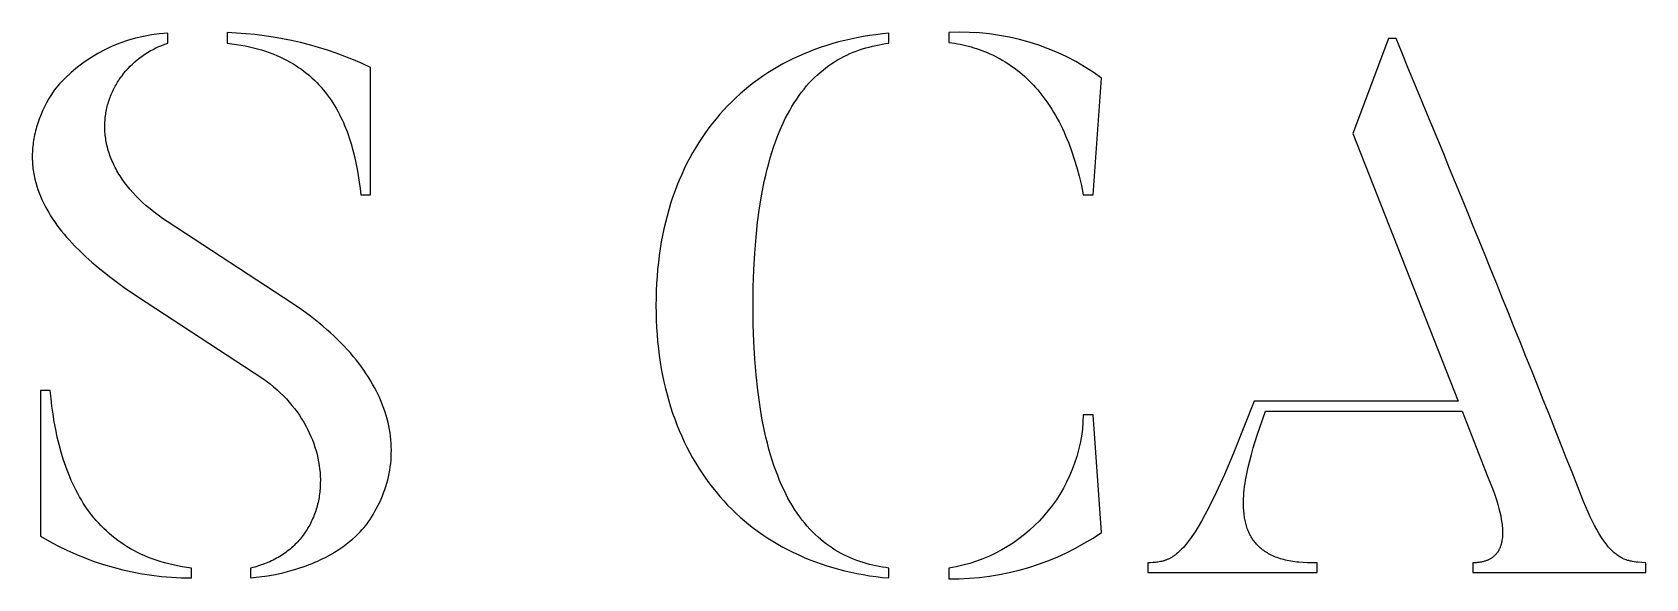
# Model space of a CAD drawing. Header units: millimetres. Extents: x 3735 to 5333, y 3252 to 4770.
# Drawn here: x 5144.54 to 5189.84, y 3468.67 to 3484.02 of the extents above; entities that cross this region are included whole.
import ezdxf

# ---------------------------------------------------------------- set-up
doc = ezdxf.new("R2010")
doc.units = ezdxf.units.MM
doc.layers.add('MASHARAB', color=6, linetype='Continuous', true_color=0xff00ff)

msp = doc.modelspace()

# ---------------------------------------------------------------- linework, layer by layer
at = {"layer": 'MASHARAB'}
for points in [[(5151.847, 3476.409), (5148.331, 3478.71), (5148.203, 3478.796), (5148.08, 3478.884), (5147.963, 3478.972), (5147.851, 3479.061), (5147.744, 3479.152), (5147.643, 3479.243), (5147.546, 3479.334), (5147.455, 3479.427), (5147.368, 3479.52), (5147.287, 3479.613), (5147.21, 3479.707), (5147.138, 3479.801), (5147.071, 3479.896), (5147.039, 3479.943), (5147.008, 3479.991), (5146.978, 3480.038), (5146.95, 3480.086), (5146.923, 3480.134), (5146.896, 3480.181), (5146.871, 3480.229), (5146.847, 3480.277), (5146.824, 3480.324), (5146.802, 3480.372), (5146.782, 3480.42), (5146.762, 3480.468), (5146.743, 3480.515), (5146.726, 3480.563), (5146.709, 3480.611), (5146.694, 3480.658), (5146.68, 3480.706), (5146.666, 3480.753), (5146.654, 3480.8), (5146.642, 3480.848), (5146.632, 3480.895), (5146.623, 3480.942), (5146.614, 3480.989), (5146.607, 3481.036), (5146.6, 3481.083), (5146.595, 3481.129), (5146.59, 3481.176), (5146.586, 3481.222), (5146.584, 3481.269), (5146.582, 3481.315), (5146.581, 3481.361), (5146.581, 3481.406), (5146.582, 3481.452), (5146.584, 3481.497), (5146.587, 3481.542), (5146.59, 3481.587), (5146.595, 3481.632), (5146.6, 3481.677), (5146.606, 3481.721), (5146.613, 3481.765), (5146.621, 3481.809), (5146.63, 3481.853), (5146.639, 3481.896), (5146.649, 3481.939), (5146.661, 3481.982), (5146.672, 3482.024), (5146.685, 3482.067), (5146.699, 3482.109), (5146.713, 3482.15), (5146.728, 3482.192), (5146.744, 3482.233), (5146.76, 3482.273), (5146.777, 3482.314), (5146.795, 3482.354), (5146.814, 3482.393), (5146.833, 3482.433), (5146.853, 3482.471), (5146.874, 3482.51), (5146.896, 3482.548), (5146.918, 3482.586), (5146.94, 3482.623), (5146.964, 3482.66), (5146.988, 3482.697), (5147.013, 3482.733), (5147.038, 3482.769), (5147.064, 3482.804), (5147.118, 3482.873), (5147.175, 3482.941), (5147.233, 3483.006), (5147.294, 3483.07), (5147.358, 3483.131), (5147.423, 3483.19), (5147.49, 3483.248), (5147.56, 3483.303), (5147.631, 3483.355), (5147.705, 3483.406), (5147.78, 3483.454), (5147.857, 3483.499), (5147.936, 3483.542), (5148.016, 3483.583), (5148.098, 3483.62), (5148.181, 3483.655), (5148.266, 3483.688), (5148.352, 3483.717), (5148.352, 3483.994, 0.212569), (5145.156, 3482.396), (5145.082, 3482.278), (5145.013, 3482.16), (5144.949, 3482.043), (5144.89, 3481.928), (5144.836, 3481.813), (5144.787, 3481.699), (5144.743, 3481.586), (5144.703, 3481.474), (5144.685, 3481.418), (5144.668, 3481.363), (5144.652, 3481.308), (5144.638, 3481.252), (5144.624, 3481.198), (5144.612, 3481.143), (5144.6, 3481.089), (5144.59, 3481.035), (5144.581, 3480.981), (5144.573, 3480.927), (5144.566, 3480.873), (5144.56, 3480.82), (5144.555, 3480.767), (5144.551, 3480.714), (5144.548, 3480.662), (5144.546, 3480.609), (5144.545, 3480.557), (5144.545, 3480.505), (5144.546, 3480.454), (5144.548, 3480.402), (5144.551, 3480.351), (5144.555, 3480.3), (5144.56, 3480.249), (5144.565, 3480.199), (5144.572, 3480.148), (5144.58, 3480.098), (5144.588, 3480.048), (5144.597, 3479.998), (5144.608, 3479.949), (5144.619, 3479.9), (5144.643, 3479.802), (5144.671, 3479.705), (5144.703, 3479.609), (5144.737, 3479.514), (5144.775, 3479.419), (5144.815, 3479.326), (5144.859, 3479.233), (5144.905, 3479.142), (5144.954, 3479.051), (5145.006, 3478.961), (5145.06, 3478.872), (5145.117, 3478.784), (5145.176, 3478.696), (5145.238, 3478.61), (5145.302, 3478.524), (5145.368, 3478.439), (5145.437, 3478.356), (5145.507, 3478.273), (5145.579, 3478.19), (5145.729, 3478.029), (5145.886, 3477.871), (5146.049, 3477.716), (5146.218, 3477.564), (5146.392, 3477.416), (5146.57, 3477.272), (5146.751, 3477.131), (5146.936, 3476.993), (5147.122, 3476.859), (5147.5, 3476.6), (5151.016, 3474.299), (5151.121, 3474.223), (5151.222, 3474.145), (5151.32, 3474.065), (5151.415, 3473.982), (5151.506, 3473.898), (5151.593, 3473.812), (5151.677, 3473.725), (5151.757, 3473.635), (5151.834, 3473.544), (5151.907, 3473.452), (5151.977, 3473.358), (5152.043, 3473.264), (5152.105, 3473.168), (5152.164, 3473.071), (5152.22, 3472.973), (5152.272, 3472.874), (5152.32, 3472.774), (5152.365, 3472.674), (5152.407, 3472.573), (5152.445, 3472.472), (5152.479, 3472.37), (5152.51, 3472.268), (5152.538, 3472.166), (5152.562, 3472.063), (5152.582, 3471.961), (5152.599, 3471.859), (5152.612, 3471.757), (5152.622, 3471.655), (5152.629, 3471.554), (5152.632, 3471.453), (5152.631, 3471.352), (5152.63, 3471.302), (5152.627, 3471.252), (5152.624, 3471.203), (5152.62, 3471.153), (5152.615, 3471.104), (5152.609, 3471.055), (5152.602, 3471.007), (5152.594, 3470.958), (5152.586, 3470.91), (5152.576, 3470.862), (5152.566, 3470.814), (5152.555, 3470.767), (5152.543, 3470.72), (5152.53, 3470.673), (5152.516, 3470.627), (5152.502, 3470.581), (5152.486, 3470.535), (5152.47, 3470.489), (5152.453, 3470.444), (5152.435, 3470.4), (5152.416, 3470.356), (5152.396, 3470.312), (5152.375, 3470.269), (5152.354, 3470.226), (5152.332, 3470.183), (5152.308, 3470.141), (5152.284, 3470.1), (5152.259, 3470.058), (5152.234, 3470.018), (5152.207, 3469.978), (5152.179, 3469.938), (5152.151, 3469.899), (5152.122, 3469.861), (5152.091, 3469.823), (5152.061, 3469.786), (5152.029, 3469.749), (5151.996, 3469.713), (5151.962, 3469.677), (5151.928, 3469.642), (5151.893, 3469.608), (5151.857, 3469.574), (5151.82, 3469.541), (5151.782, 3469.508), (5151.743, 3469.477), (5151.703, 3469.446), (5151.663, 3469.415), (5151.622, 3469.386), (5151.58, 3469.357), (5151.537, 3469.329), (5151.493, 3469.301), (5151.448, 3469.274), (5151.402, 3469.248), (5151.356, 3469.223), (5151.309, 3469.199), (5151.261, 3469.175), (5151.212, 3469.153), (5151.162, 3469.131), (5151.111, 3469.11), (5151.06, 3469.089), (5151.007, 3469.07), (5150.954, 3469.052), (5150.9, 3469.034), (5150.845, 3469.017), (5150.789, 3469.001), (5150.732, 3468.987), (5150.675, 3468.973), (5150.675, 3468.696), (5150.917, 3468.723), (5151.148, 3468.757), (5151.369, 3468.797), (5151.579, 3468.842), (5151.779, 3468.893), (5151.875, 3468.92), (5151.969, 3468.948), (5152.06, 3468.977), (5152.149, 3469.007), (5152.235, 3469.038), (5152.319, 3469.07), (5152.4, 3469.102), (5152.48, 3469.136), (5152.557, 3469.17), (5152.631, 3469.204), (5152.704, 3469.239), (5152.774, 3469.275), (5152.842, 3469.311), (5152.908, 3469.347), (5152.972, 3469.384), (5153.033, 3469.421), (5153.15, 3469.495), (5153.259, 3469.57), (5153.36, 3469.644), (5153.453, 3469.717), (5153.538, 3469.789), (5153.616, 3469.86), (5153.687, 3469.928), (5153.752, 3469.994), (5153.809, 3470.056), (5153.86, 3470.115), (5153.905, 3470.17), (5153.944, 3470.22), (5153.976, 3470.265), (5154.004, 3470.304), (5154.026, 3470.337), (5154.042, 3470.364), (5154.054, 3470.384), (5154.06, 3470.396), (5154.062, 3470.399), (5154.063, 3470.4), (5154.063, 3470.4), (5154.063, 3470.4), (5154.114, 3470.483), (5154.164, 3470.568), (5154.211, 3470.653), (5154.255, 3470.738), (5154.297, 3470.825), (5154.337, 3470.912), (5154.374, 3471), (5154.409, 3471.088), (5154.441, 3471.178), (5154.471, 3471.267), (5154.498, 3471.358), (5154.522, 3471.449), (5154.544, 3471.54), (5154.564, 3471.633), (5154.58, 3471.725), (5154.594, 3471.818), (5154.606, 3471.912), (5154.615, 3472.006), (5154.621, 3472.101), (5154.624, 3472.195), (5154.625, 3472.291), (5154.623, 3472.386), (5154.618, 3472.482), (5154.611, 3472.578), (5154.6, 3472.675), (5154.587, 3472.772), (5154.571, 3472.869), (5154.553, 3472.966), (5154.531, 3473.063), (5154.507, 3473.161), (5154.479, 3473.259), (5154.449, 3473.356), (5154.416, 3473.454), (5154.38, 3473.552), (5154.341, 3473.65), (5154.299, 3473.749), (5154.254, 3473.847), (5154.205, 3473.945), (5154.154, 3474.043), (5154.1, 3474.141), (5154.043, 3474.238), (5153.983, 3474.336), (5153.92, 3474.434), (5153.853, 3474.531), (5153.784, 3474.628), (5153.711, 3474.725), (5153.635, 3474.822), (5153.556, 3474.919), (5153.474, 3475.015), (5153.389, 3475.111), (5153.3, 3475.206), (5153.208, 3475.302), (5153.113, 3475.396), (5153.015, 3475.491), (5152.913, 3475.585), (5152.808, 3475.679), (5152.7, 3475.772), (5152.588, 3475.864), (5152.355, 3476.048), (5152.108, 3476.23)], [(5153.764, 3479.456), (5154.041, 3479.456), (5154.041, 3483.035, 0.103373), (5150.014, 3484.015), (5150.014, 3483.717), (5150.146, 3483.702), (5150.274, 3483.684), (5150.399, 3483.664), (5150.521, 3483.641), (5150.641, 3483.616), (5150.757, 3483.589), (5150.871, 3483.559), (5150.981, 3483.527), (5151.089, 3483.493), (5151.194, 3483.456), (5151.297, 3483.418), (5151.396, 3483.377), (5151.493, 3483.335), (5151.588, 3483.29), (5151.68, 3483.243), (5151.769, 3483.195), (5151.856, 3483.145), (5151.94, 3483.092), (5152.022, 3483.038), (5152.101, 3482.983), (5152.178, 3482.925), (5152.253, 3482.866), (5152.326, 3482.805), (5152.396, 3482.743), (5152.464, 3482.679), (5152.529, 3482.614), (5152.593, 3482.547), (5152.655, 3482.479), (5152.714, 3482.41), (5152.771, 3482.339), (5152.827, 3482.267), (5152.88, 3482.193), (5152.932, 3482.119), (5152.981, 3482.043), (5153.029, 3481.967), (5153.075, 3481.889), (5153.119, 3481.81), (5153.161, 3481.73), (5153.202, 3481.65), (5153.241, 3481.568), (5153.278, 3481.486), (5153.314, 3481.402), (5153.348, 3481.318), (5153.38, 3481.234), (5153.412, 3481.148), (5153.441, 3481.062), (5153.496, 3480.888), (5153.546, 3480.713), (5153.59, 3480.535), (5153.629, 3480.357), (5153.664, 3480.177), (5153.695, 3479.997), (5153.722, 3479.816), (5153.745, 3479.636)], [(5174.049, 3479.456), (5174.325, 3479.456), (5174.56, 3482.737, 0.173002), (5170.277, 3484.015), (5170.277, 3483.738), (5170.356, 3483.728), (5170.435, 3483.715), (5170.513, 3483.702), (5170.591, 3483.687), (5170.669, 3483.67), (5170.746, 3483.652), (5170.823, 3483.633), (5170.9, 3483.612), (5170.976, 3483.589), (5171.052, 3483.565), (5171.128, 3483.54), (5171.203, 3483.512), (5171.277, 3483.483), (5171.352, 3483.453), (5171.425, 3483.421), (5171.499, 3483.387), (5171.571, 3483.351), (5171.644, 3483.314), (5171.715, 3483.275), (5171.786, 3483.234), (5171.857, 3483.192), (5171.926, 3483.147), (5171.996, 3483.101), (5172.064, 3483.054), (5172.132, 3483.004), (5172.199, 3482.952), (5172.266, 3482.899), (5172.331, 3482.844), (5172.396, 3482.787), (5172.46, 3482.728), (5172.524, 3482.667), (5172.586, 3482.604), (5172.648, 3482.539), (5172.709, 3482.472), (5172.769, 3482.403), (5172.828, 3482.332), (5172.886, 3482.259), (5172.944, 3482.184), (5173, 3482.107), (5173.056, 3482.028), (5173.11, 3481.947), (5173.164, 3481.863), (5173.216, 3481.778), (5173.267, 3481.69), (5173.318, 3481.6), (5173.367, 3481.508), (5173.415, 3481.414), (5173.462, 3481.317), (5173.508, 3481.218), (5173.553, 3481.117), (5173.597, 3481.014), (5173.639, 3480.909), (5173.72, 3480.69), (5173.796, 3480.463), (5173.868, 3480.226), (5173.933, 3479.979), (5173.994, 3479.722)], [(5188.09, 3470.848, 0.004811), (5182.827, 3483.845), (5182.614, 3483.845), (5181.612, 3481.181), (5184.574, 3473.66), (5178.843, 3473.66), (5178.263, 3472.2), (5178.01, 3471.605), (5177.777, 3471.093), (5177.564, 3470.657), (5177.463, 3470.466), (5177.367, 3470.292), (5177.274, 3470.133), (5177.185, 3469.989), (5177.099, 3469.86), (5177.057, 3469.801), (5177.015, 3469.745), (5176.975, 3469.692), (5176.935, 3469.642), (5176.895, 3469.596), (5176.857, 3469.552), (5176.818, 3469.511), (5176.78, 3469.473), (5176.743, 3469.437), (5176.706, 3469.404), (5176.669, 3469.374), (5176.633, 3469.345), (5176.615, 3469.332), (5176.597, 3469.319), (5176.579, 3469.307), (5176.562, 3469.295), (5176.544, 3469.284), (5176.526, 3469.274), (5176.509, 3469.263), (5176.491, 3469.254), (5176.474, 3469.245), (5176.456, 3469.236), (5176.439, 3469.228), (5176.422, 3469.22), (5176.404, 3469.212), (5176.387, 3469.205), (5176.37, 3469.198), (5176.352, 3469.192), (5176.335, 3469.186), (5176.318, 3469.181), (5176.301, 3469.175), (5176.283, 3469.171), (5176.249, 3469.162), (5176.214, 3469.154), (5176.18, 3469.148), (5176.145, 3469.142), (5176.11, 3469.137), (5176.075, 3469.133), (5176.04, 3469.13), (5176.005, 3469.128), (5175.933, 3469.124), (5175.86, 3469.122), (5175.86, 3468.845), (5180.611, 3468.845), (5180.611, 3469.122), (5180.475, 3469.12), (5180.345, 3469.122), (5180.22, 3469.127), (5180.1, 3469.137), (5180.042, 3469.143), (5179.986, 3469.15), (5179.931, 3469.158), (5179.877, 3469.167), (5179.824, 3469.176), (5179.773, 3469.187), (5179.723, 3469.198), (5179.674, 3469.21), (5179.626, 3469.224), (5179.58, 3469.237), (5179.535, 3469.252), (5179.491, 3469.268), (5179.448, 3469.284), (5179.406, 3469.301), (5179.366, 3469.319), (5179.326, 3469.337), (5179.288, 3469.357), (5179.251, 3469.377), (5179.215, 3469.397), (5179.18, 3469.419), (5179.146, 3469.441), (5179.114, 3469.464), (5179.082, 3469.488), (5179.051, 3469.512), (5179.022, 3469.537), (5178.993, 3469.562), (5178.966, 3469.589), (5178.939, 3469.616), (5178.913, 3469.643), (5178.889, 3469.671), (5178.865, 3469.7), (5178.842, 3469.729), (5178.821, 3469.759), (5178.8, 3469.789), (5178.78, 3469.82), (5178.761, 3469.852), (5178.743, 3469.884), (5178.726, 3469.916), (5178.709, 3469.95), (5178.694, 3469.983), (5178.679, 3470.017), (5178.665, 3470.052), (5178.652, 3470.087), (5178.64, 3470.122), (5178.629, 3470.158), (5178.618, 3470.195), (5178.608, 3470.232), (5178.599, 3470.269), (5178.591, 3470.307), (5178.583, 3470.345), (5178.576, 3470.383), (5178.57, 3470.422), (5178.565, 3470.461), (5178.56, 3470.501), (5178.552, 3470.581), (5178.547, 3470.663), (5178.545, 3470.746), (5178.545, 3470.829), (5178.547, 3470.914), (5178.552, 3471), (5178.558, 3471.087), (5178.567, 3471.175), (5178.577, 3471.263), (5178.59, 3471.352), (5178.604, 3471.442), (5178.637, 3471.622), (5178.676, 3471.804), (5178.72, 3471.986), (5178.769, 3472.168), (5178.821, 3472.35), (5178.932, 3472.707), (5179.162, 3473.383), (5184.681, 3473.383), (5185.405, 3471.529), (5185.497, 3471.306), (5185.581, 3471.083), (5185.619, 3470.973), (5185.654, 3470.864), (5185.687, 3470.756), (5185.716, 3470.65), (5185.742, 3470.545), (5185.765, 3470.442), (5185.783, 3470.342), (5185.791, 3470.292), (5185.798, 3470.243), (5185.804, 3470.195), (5185.809, 3470.148), (5185.813, 3470.101), (5185.816, 3470.055), (5185.817, 3470.009), (5185.818, 3469.965), (5185.817, 3469.921), (5185.815, 3469.878), (5185.812, 3469.836), (5185.808, 3469.795), (5185.802, 3469.755), (5185.799, 3469.735), (5185.795, 3469.716), (5185.791, 3469.696), (5185.787, 3469.677), (5185.782, 3469.659), (5185.777, 3469.64), (5185.772, 3469.622), (5185.766, 3469.604), (5185.761, 3469.586), (5185.754, 3469.569), (5185.748, 3469.552), (5185.74, 3469.535), (5185.733, 3469.518), (5185.725, 3469.502), (5185.717, 3469.486), (5185.709, 3469.47), (5185.7, 3469.455), (5185.691, 3469.44), (5185.681, 3469.425), (5185.671, 3469.411), (5185.661, 3469.396), (5185.65, 3469.382), (5185.639, 3469.369), (5185.627, 3469.356), (5185.615, 3469.343), (5185.603, 3469.33), (5185.59, 3469.318), (5185.577, 3469.306), (5185.563, 3469.294), (5185.549, 3469.283), (5185.535, 3469.272), (5185.52, 3469.262), (5185.505, 3469.252), (5185.489, 3469.242), (5185.473, 3469.232), (5185.457, 3469.223), (5185.44, 3469.214), (5185.422, 3469.206), (5185.405, 3469.198), (5185.386, 3469.19), (5185.368, 3469.183), (5185.349, 3469.176), (5185.329, 3469.17), (5185.309, 3469.164), (5185.288, 3469.158), (5185.267, 3469.153), (5185.246, 3469.148), (5185.224, 3469.143), (5185.202, 3469.139), (5185.179, 3469.136), (5185.156, 3469.132), (5185.132, 3469.13), (5185.108, 3469.127), (5185.083, 3469.125), (5185.058, 3469.124), (5185.032, 3469.123), (5184.979, 3469.122), (5184.979, 3468.845), (5189.837, 3468.845), (5189.837, 3469.122), (5189.619, 3469.138), (5189.567, 3469.144), (5189.514, 3469.151), (5189.463, 3469.159), (5189.437, 3469.164), (5189.411, 3469.17), (5189.385, 3469.176), (5189.36, 3469.182), (5189.334, 3469.19), (5189.309, 3469.198), (5189.283, 3469.206), (5189.258, 3469.216), (5189.233, 3469.226), (5189.207, 3469.237), (5189.182, 3469.249), (5189.156, 3469.262), (5189.131, 3469.276), (5189.106, 3469.291), (5189.08, 3469.307), (5189.055, 3469.324), (5189.029, 3469.342), (5189.003, 3469.361), (5188.977, 3469.382), (5188.952, 3469.404), (5188.926, 3469.427), (5188.9, 3469.452), (5188.873, 3469.477), (5188.847, 3469.505), (5188.821, 3469.533), (5188.794, 3469.564), (5188.767, 3469.596), (5188.741, 3469.629), (5188.714, 3469.664), (5188.686, 3469.701), (5188.659, 3469.739), (5188.631, 3469.779), (5188.575, 3469.865), (5188.519, 3469.958), (5188.461, 3470.059), (5188.402, 3470.168), (5188.342, 3470.286), (5188.281, 3470.412), (5188.219, 3470.548)], [(5145.05, 3473.958), (5144.773, 3473.958), (5144.773, 3469.867, 0.134713), (5149.013, 3468.696), (5149.013, 3468.973), (5148.88, 3468.991), (5148.749, 3469.012), (5148.622, 3469.036), (5148.497, 3469.062), (5148.375, 3469.091), (5148.256, 3469.123), (5148.139, 3469.157), (5148.026, 3469.194), (5147.915, 3469.233), (5147.806, 3469.274), (5147.701, 3469.318), (5147.597, 3469.365), (5147.497, 3469.413), (5147.399, 3469.464), (5147.303, 3469.517), (5147.21, 3469.572), (5147.12, 3469.629), (5147.031, 3469.688), (5146.946, 3469.75), (5146.862, 3469.813), (5146.781, 3469.878), (5146.702, 3469.946), (5146.626, 3470.015), (5146.551, 3470.086), (5146.479, 3470.158), (5146.409, 3470.233), (5146.341, 3470.309), (5146.275, 3470.387), (5146.212, 3470.467), (5146.15, 3470.548), (5146.09, 3470.63), (5146.033, 3470.714), (5145.977, 3470.8), (5145.923, 3470.887), (5145.871, 3470.976), (5145.821, 3471.065), (5145.773, 3471.156), (5145.727, 3471.249), (5145.682, 3471.342), (5145.639, 3471.437), (5145.598, 3471.533), (5145.558, 3471.63), (5145.52, 3471.728), (5145.484, 3471.827), (5145.416, 3472.028), (5145.355, 3472.233), (5145.299, 3472.44), (5145.248, 3472.651), (5145.203, 3472.864), (5145.163, 3473.08), (5145.128, 3473.298), (5145.098, 3473.517), (5145.072, 3473.737)], [(5170.277, 3468.973), (5170.277, 3468.674, 0.155392), (5174.56, 3469.974), (5174.325, 3473.277), (5174.049, 3473.277, -0.362717)]]:
    msp.add_lwpolyline(points, format="xyb", close=True, dxfattribs=at)
msp.add_lwpolyline([(5162.053, 3476.345), (5162.055, 3476.138), (5162.06, 3475.934), (5162.07, 3475.732), (5162.083, 3475.532), (5162.1, 3475.335), (5162.12, 3475.14), (5162.144, 3474.948), (5162.172, 3474.758), (5162.203, 3474.57), (5162.238, 3474.385), (5162.277, 3474.202), (5162.319, 3474.022), (5162.364, 3473.845), (5162.413, 3473.67), (5162.465, 3473.498), (5162.521, 3473.328), (5162.579, 3473.161), (5162.642, 3472.996), (5162.707, 3472.835), (5162.776, 3472.676), (5162.848, 3472.519), (5162.923, 3472.366), (5163.002, 3472.215), (5163.083, 3472.067), (5163.168, 3471.922), (5163.256, 3471.779), (5163.346, 3471.64), (5163.44, 3471.503), (5163.537, 3471.37), (5163.637, 3471.239), (5163.74, 3471.111), (5163.845, 3470.986), (5163.954, 3470.864), (5164.065, 3470.745), (5164.179, 3470.63), (5164.296, 3470.517), (5164.416, 3470.407), (5164.539, 3470.301), (5164.664, 3470.197), (5164.792, 3470.097), (5164.923, 3470), (5165.056, 3469.906), (5165.192, 3469.816), (5165.33, 3469.728), (5165.471, 3469.644), (5165.615, 3469.563), (5165.761, 3469.486), (5165.909, 3469.411), (5166.06, 3469.341), (5166.213, 3469.273), (5166.369, 3469.209), (5166.527, 3469.148), (5166.687, 3469.091), (5166.849, 3469.037), (5167.014, 3468.987), (5167.181, 3468.94), (5167.35, 3468.897), (5167.522, 3468.858), (5167.695, 3468.821), (5167.871, 3468.789), (5168.049, 3468.76), (5168.228, 3468.735), (5168.41, 3468.713), (5168.594, 3468.696), (5168.594, 3468.973), (5168.502, 3468.985), (5168.411, 3469), (5168.319, 3469.016), (5168.228, 3469.035), (5168.137, 3469.055), (5168.047, 3469.077), (5167.957, 3469.102), (5167.867, 3469.129), (5167.778, 3469.158), (5167.69, 3469.189), (5167.602, 3469.222), (5167.514, 3469.259), (5167.427, 3469.297), (5167.341, 3469.339), (5167.256, 3469.383), (5167.171, 3469.429), (5167.087, 3469.479), (5167.004, 3469.532), (5166.922, 3469.587), (5166.841, 3469.646), (5166.76, 3469.707), (5166.681, 3469.772), (5166.603, 3469.84), (5166.526, 3469.912), (5166.45, 3469.987), (5166.375, 3470.065), (5166.301, 3470.147), (5166.229, 3470.233), (5166.157, 3470.322), (5166.088, 3470.415), (5166.019, 3470.512), (5165.952, 3470.613), (5165.886, 3470.718), (5165.822, 3470.827), (5165.759, 3470.94), (5165.698, 3471.057), (5165.639, 3471.179), (5165.581, 3471.305), (5165.524, 3471.435), (5165.47, 3471.57), (5165.417, 3471.71), (5165.366, 3471.854), (5165.317, 3472.003), (5165.27, 3472.156), (5165.224, 3472.315), (5165.181, 3472.478), (5165.14, 3472.646), (5165.1, 3472.82), (5165.028, 3473.182), (5164.964, 3473.566), (5164.909, 3473.971), (5164.864, 3474.399), (5164.827, 3474.85), (5164.801, 3475.324), (5164.785, 3475.822), (5164.78, 3476.345), (5164.785, 3476.86), (5164.801, 3477.352), (5164.826, 3477.82), (5164.862, 3478.266), (5164.907, 3478.69), (5164.96, 3479.092), (5165.023, 3479.473), (5165.094, 3479.834), (5165.133, 3480.007), (5165.174, 3480.174), (5165.217, 3480.337), (5165.261, 3480.496), (5165.308, 3480.649), (5165.356, 3480.798), (5165.407, 3480.942), (5165.459, 3481.082), (5165.513, 3481.217), (5165.568, 3481.348), (5165.625, 3481.474), (5165.684, 3481.597), (5165.745, 3481.715), (5165.807, 3481.829), (5165.871, 3481.938), (5165.936, 3482.044), (5166.003, 3482.146), (5166.071, 3482.244), (5166.14, 3482.339), (5166.211, 3482.429), (5166.283, 3482.516), (5166.357, 3482.599), (5166.431, 3482.679), (5166.507, 3482.755), (5166.584, 3482.828), (5166.662, 3482.897), (5166.742, 3482.964), (5166.822, 3483.027), (5166.903, 3483.087), (5166.986, 3483.143), (5167.069, 3483.197), (5167.153, 3483.248), (5167.238, 3483.296), (5167.324, 3483.341), (5167.411, 3483.384), (5167.498, 3483.424), (5167.586, 3483.461), (5167.675, 3483.496), (5167.765, 3483.528), (5167.855, 3483.557), (5167.946, 3483.585), (5168.037, 3483.61), (5168.129, 3483.633), (5168.221, 3483.654), (5168.314, 3483.673), (5168.407, 3483.689), (5168.5, 3483.704), (5168.594, 3483.717), (5168.594, 3483.994), (5168.41, 3483.976), (5168.228, 3483.955), (5168.049, 3483.93), (5167.871, 3483.901), (5167.695, 3483.869), (5167.522, 3483.833), (5167.35, 3483.794), (5167.181, 3483.751), (5167.014, 3483.705), (5166.849, 3483.655), (5166.687, 3483.602), (5166.527, 3483.545), (5166.369, 3483.485), (5166.213, 3483.421), (5166.06, 3483.354), (5165.909, 3483.284), (5165.761, 3483.211), (5165.615, 3483.134), (5165.471, 3483.053), (5165.33, 3482.97), (5165.192, 3482.883), (5165.056, 3482.793), (5164.923, 3482.7), (5164.792, 3482.604), (5164.664, 3482.504), (5164.539, 3482.401), (5164.416, 3482.295), (5164.296, 3482.186), (5164.179, 3482.074), (5164.065, 3481.959), (5163.954, 3481.841), (5163.845, 3481.719), (5163.74, 3481.595), (5163.637, 3481.468), (5163.537, 3481.337), (5163.44, 3481.204), (5163.346, 3481.068), (5163.256, 3480.929), (5163.168, 3480.786), (5163.083, 3480.641), (5163.002, 3480.494), (5162.923, 3480.343), (5162.848, 3480.189), (5162.776, 3480.033), (5162.707, 3479.874), (5162.642, 3479.712), (5162.579, 3479.547), (5162.521, 3479.38), (5162.465, 3479.21), (5162.413, 3479.037), (5162.364, 3478.861), (5162.319, 3478.683), (5162.277, 3478.502), (5162.238, 3478.319), (5162.203, 3478.133), (5162.172, 3477.944), (5162.144, 3477.753), (5162.12, 3477.559), (5162.1, 3477.363), (5162.083, 3477.164), (5162.07, 3476.963), (5162.06, 3476.759), (5162.055, 3476.553)], close=True, dxfattribs=at)

doc.saveas('drawing.dxf')
